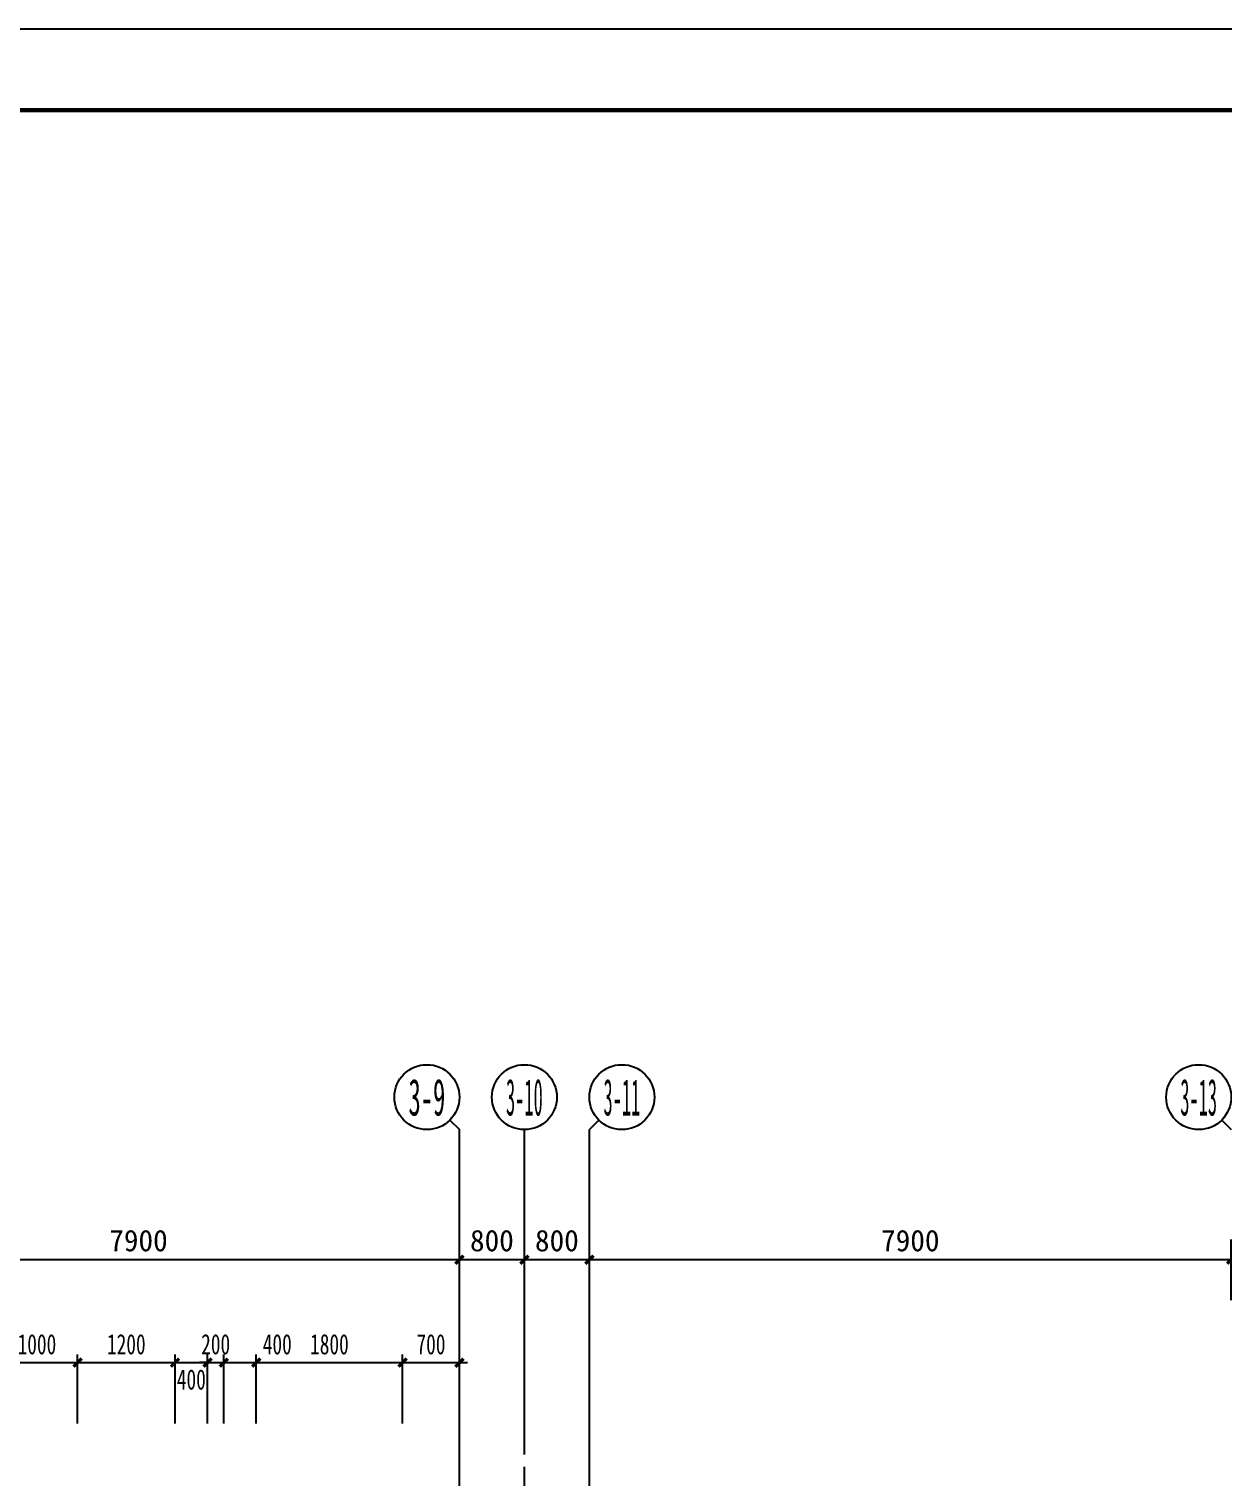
# Model space of a CAD drawing. Extents: x -3200781797 to -8106663, y 494714 to 1244925.
# Drawn here: x -8155899 to -8141201, y 941238 to 959064 of the extents above; entities that cross this region are included whole.
import ezdxf
from ezdxf.enums import TextEntityAlignment as Align

# ---------------------------------------------------------------- set-up
doc = ezdxf.new("R2010")
doc.units = 0
doc.header["$LTSCALE"] = 1000
doc.header["$MEASUREMENT"] = 0
doc.linetypes.add('3#-轴线$0$DOTE', pattern=[2.42, 2, -0.2, 0.02, -0.2])
doc.linetypes.add('DASH', pattern=[0.35, 0.25, -0.1])
doc.layers.get('Defpoints').update_dxf_attribs({"color": 30, "linetype": 'DASH'})
for name, color, linetype in [('3#-轴线$0$3#-轴号$0$A-ANNO-AXIS-CIRC', 3, 'Continuous'), ('3#-轴线$0$3#-轴号$0$A-ANNO-AXIS-TEXT', 7, 'Continuous'), ('3#-轴线$0$3#-轴号$0$A-ANNO-DIMS', 3, 'Continuous'), ('3#-轴线$0$A-ANNO-DOTE', 10, '3#-轴线$0$DOTE'), ('3#-轴线$0$AXIS_TEXT', 7, 'Continuous'), ('3#4#5#$0$BORDER', 7, 'Continuous'), ('3#4#5#$0$DIM', 3, 'Continuous'), ('3#4#5#$0$S-ANNO-TEXT', 7, 'Continuous'), ('3#4#5#模板$0$BORDER', 7, 'Continuous')]:
    doc.layers.add(name, color=color, linetype=linetype)
doc.styles.add('3#-轴线$0$3#-轴号$0$_TCH_AXIS', font='')
doc.styles.add('3#-轴线$0$3#-轴号$0$_TCH_DIM_T3', font='')
doc.styles.add('3#-轴线$0$COMPLEX', font='COMPLEX')
doc.styles.add('3#4#5#$0$楷体', font='', dxfattribs={"width": 0.7})
doc.styles.get('3#-轴线$0$3#-轴号$0$_TCH_AXIS').set_extended_font_data('SimSun')
doc.styles.get('3#-轴线$0$3#-轴号$0$_TCH_DIM_T3').set_extended_font_data('SimSun')
doc.styles.get('3#4#5#$0$楷体').set_extended_font_data('KaiTi_GB2312')
doc.dimstyles.new('3#-轴线$0$3#-轴号$0$_TCH_ARCH&&100', dxfattribs={"dimtxt": 264.345992, "dimasz": 100, "dimexe": 250, "dimexo": 300, "dimgap": 100, "dimtad": 1, "dimdec": 0, "dimzin": 0, "dimdsep": 46, "dimtxsty": '3#-轴线$0$3#-轴号$0$_TCH_DIM_T3', "dimblk": '3#-轴线$0$3#-轴号$0$_ArchTick', "dimcen": 0.09, "dimclrt": 7, "dimazin": 2, "dimtfac": 1, "dimtdec": 0, "dimtix": 1, "dimtmove": 2, "dimatfit": 3, "dimfxl": 100, "dimtolj": 1, "dimtzin": 0, "dimarcsym": 0})
doc.dimstyles.new('3#4#5#$0$TSSD_100_100', dxfattribs={"dimtxt": 250, "dimasz": 100, "dimexe": 100, "dimexo": 250, "dimgap": 100, "dimtad": 1, "dimdec": 0, "dimzin": 0, "dimdsep": 46, "dimtxsty": '3#4#5#$0$楷体', "dimblk": '3#4#5#$0$_ArchTick', "dimcen": 0, "dimdle": 100, "dimclrt": 7, "dimadec": 0, "dimazin": 0, "dimtfac": 1, "dimtdec": 0, "dimtix": 1, "dimtmove": 2, "dimatfit": 3, "dimfxl": 1, "dimtolj": 1, "dimtzin": 0, "dimarcsym": 0})

# ---------------------------------------------------------------- blocks, each defined once
blk = doc.blocks.new('3#4#5#$0$_ArchTick')
at = {"color": 0, "linetype": 'ByBlock', "const_width": 0.4}
blk.add_lwpolyline([(-0.5, -0.5), (0.5, 0.5)], dxfattribs=at)
blk = doc.blocks.new('*D3540')
at = {"layer": '3#4#5#$0$DIM', "color": 0, "lineweight": -2, "transparency": 16777216}
for p, q in [((14500, 3270), (14500, 4121)), ((15500, 3270), (15500, 4121)), ((14400, 4021), (15600, 4021))]:
    blk.add_line(p, q, dxfattribs=at)
at = {"layer": 'Defpoints', "color": 0, "transparency": 16777216}
for p in [(15500, 4021), (14500, 3020), (15500, 3020)]:
    blk.add_point(p, dxfattribs=at)
at = {"layer": '3#4#5#$0$DIM', "color": 0, "lineweight": -2, "transparency": 16777216, "xscale": 100, "yscale": 100, "zscale": 100, "rotation": 180}
blk.add_blockref('3#4#5#$0$_ArchTick', (14500, 4021), dxfattribs=at)
at = {"layer": '3#4#5#$0$DIM', "color": 0, "lineweight": -2, "transparency": 16777216, "xscale": 100, "yscale": 100, "zscale": 100}
blk.add_blockref('3#4#5#$0$_ArchTick', (15500, 4021), dxfattribs=at)
at = {"layer": '3#4#5#$0$DIM', "color": 7, "transparency": 16777216, "insert": (15000, 4246), "char_height": 250, "attachment_point": 5, "style": '3#4#5#$0$楷体'}
blk.add_mtext('\\A1;1000', dxfattribs=at)
blk = doc.blocks.new('*D3564')
at = {"layer": '3#4#5#$0$DIM', "color": 0, "lineweight": -2, "transparency": 16777216}
for p, q in [((19500, 3270), (19500, 4121)), ((20200, 3270), (20200, 4121)), ((19400, 4021), (20300, 4021))]:
    blk.add_line(p, q, dxfattribs=at)
at = {"layer": 'Defpoints', "color": 0, "transparency": 16777216}
for p in [(20200, 4021), (19500, 3020), (20200, 3020)]:
    blk.add_point(p, dxfattribs=at)
at = {"layer": '3#4#5#$0$DIM', "color": 0, "lineweight": -2, "transparency": 16777216, "xscale": 100, "yscale": 100, "zscale": 100, "rotation": 180}
blk.add_blockref('3#4#5#$0$_ArchTick', (19500, 4021), dxfattribs=at)
at = {"layer": '3#4#5#$0$DIM', "color": 0, "lineweight": -2, "transparency": 16777216, "xscale": 100, "yscale": 100, "zscale": 100}
blk.add_blockref('3#4#5#$0$_ArchTick', (20200, 4021), dxfattribs=at)
at = {"layer": '3#4#5#$0$DIM', "color": 7, "transparency": 16777216, "insert": (19850, 4246), "char_height": 250, "attachment_point": 5, "style": '3#4#5#$0$楷体'}
blk.add_mtext('\\A1;700', dxfattribs=at)
blk = doc.blocks.new('*D3568')
at = {"layer": '3#4#5#$0$DIM', "color": 0, "lineweight": -2, "transparency": 16777216}
for p, q in [((17300, 3270), (17300, 4121)), ((17700, 3270), (17700, 4121)), ((17200, 4021), (17800, 4021))]:
    blk.add_line(p, q, dxfattribs=at)
at = {"layer": 'Defpoints', "color": 0, "transparency": 16777216}
for p in [(17700, 4021), (17300, 3020), (17700, 3020)]:
    blk.add_point(p, dxfattribs=at)
at = {"layer": '3#4#5#$0$DIM', "color": 0, "lineweight": -2, "transparency": 16777216, "xscale": 100, "yscale": 100, "zscale": 100, "rotation": 180}
blk.add_blockref('3#4#5#$0$_ArchTick', (17300, 4021), dxfattribs=at)
at = {"layer": '3#4#5#$0$DIM', "color": 0, "lineweight": -2, "transparency": 16777216, "xscale": 100, "yscale": 100, "zscale": 100}
blk.add_blockref('3#4#5#$0$_ArchTick', (17700, 4021), dxfattribs=at)
at = {"layer": '3#4#5#$0$DIM', "color": 7, "transparency": 16777216, "insert": (17958, 4246), "char_height": 250, "attachment_point": 5, "style": '3#4#5#$0$楷体'}
blk.add_mtext('\\A1;400', dxfattribs=at)
blk = doc.blocks.new('*D3569')
at = {"layer": '3#4#5#$0$DIM', "color": 0, "lineweight": -2, "transparency": 16777216}
for p, q in [((17700, 3270), (17700, 4121)), ((19500, 3270), (19500, 4121)), ((17600, 4021), (19600, 4021))]:
    blk.add_line(p, q, dxfattribs=at)
at = {"layer": 'Defpoints', "color": 0, "transparency": 16777216}
for p in [(19500, 4021), (17700, 3020), (19500, 3020)]:
    blk.add_point(p, dxfattribs=at)
at = {"layer": '3#4#5#$0$DIM', "color": 0, "lineweight": -2, "transparency": 16777216, "xscale": 100, "yscale": 100, "zscale": 100, "rotation": 180}
blk.add_blockref('3#4#5#$0$_ArchTick', (17700, 4021), dxfattribs=at)
at = {"layer": '3#4#5#$0$DIM', "color": 0, "lineweight": -2, "transparency": 16777216, "xscale": 100, "yscale": 100, "zscale": 100}
blk.add_blockref('3#4#5#$0$_ArchTick', (19500, 4021), dxfattribs=at)
at = {"layer": '3#4#5#$0$DIM', "color": 7, "transparency": 16777216, "insert": (18600, 4246), "char_height": 250, "attachment_point": 5, "style": '3#4#5#$0$楷体'}
blk.add_mtext('\\A1;1800', dxfattribs=at)
blk = doc.blocks.new('*D3570')
at = {"layer": '3#4#5#$0$DIM', "color": 0, "lineweight": -2, "transparency": 16777216}
for p, q in [((15500, 3270), (15500, 4121)), ((16700, 3270), (16700, 4121)), ((15400, 4021), (16800, 4021))]:
    blk.add_line(p, q, dxfattribs=at)
at = {"layer": 'Defpoints', "color": 0, "transparency": 16777216}
for p in [(16700, 4021), (15500, 3020), (16700, 3020)]:
    blk.add_point(p, dxfattribs=at)
at = {"layer": '3#4#5#$0$DIM', "color": 0, "lineweight": -2, "transparency": 16777216, "xscale": 100, "yscale": 100, "zscale": 100, "rotation": 180}
blk.add_blockref('3#4#5#$0$_ArchTick', (15500, 4021), dxfattribs=at)
at = {"layer": '3#4#5#$0$DIM', "color": 0, "lineweight": -2, "transparency": 16777216, "xscale": 100, "yscale": 100, "zscale": 100}
blk.add_blockref('3#4#5#$0$_ArchTick', (16700, 4021), dxfattribs=at)
at = {"layer": '3#4#5#$0$DIM', "color": 7, "transparency": 16777216, "insert": (16100, 4246), "char_height": 250, "attachment_point": 5, "style": '3#4#5#$0$楷体'}
blk.add_mtext('\\A1;1200', dxfattribs=at)
blk = doc.blocks.new('*D3571')
at = {"layer": '3#4#5#$0$DIM', "color": 0, "lineweight": -2, "transparency": 16777216}
for p, q in [((16700, 3270), (16700, 4121)), ((17100, 3270), (17100, 4121)), ((16600, 4021), (17200, 4021))]:
    blk.add_line(p, q, dxfattribs=at)
at = {"layer": 'Defpoints', "color": 0, "transparency": 16777216}
for p in [(17100, 4021), (16700, 3020), (17100, 3020)]:
    blk.add_point(p, dxfattribs=at)
at = {"layer": '3#4#5#$0$DIM', "color": 0, "lineweight": -2, "transparency": 16777216, "xscale": 100, "yscale": 100, "zscale": 100, "rotation": 180}
blk.add_blockref('3#4#5#$0$_ArchTick', (16700, 4021), dxfattribs=at)
at = {"layer": '3#4#5#$0$DIM', "color": 0, "lineweight": -2, "transparency": 16777216, "xscale": 100, "yscale": 100, "zscale": 100}
blk.add_blockref('3#4#5#$0$_ArchTick', (17100, 4021), dxfattribs=at)
at = {"layer": '3#4#5#$0$DIM', "color": 7, "transparency": 16777216, "insert": (16900, 3812), "char_height": 250, "attachment_point": 5, "style": '3#4#5#$0$楷体'}
blk.add_mtext('\\A1;400', dxfattribs=at)
blk = doc.blocks.new('*D3572')
at = {"layer": '3#4#5#$0$DIM', "color": 0, "lineweight": -2, "transparency": 16777216}
for p, q in [((17100, 3270), (17100, 4121)), ((17300, 3270), (17300, 4121)), ((17100, 4021), (17000, 4021)), ((17100, 4021), (17300, 4021)), ((17300, 4021), (17400, 4021))]:
    blk.add_line(p, q, dxfattribs=at)
at = {"layer": 'Defpoints', "color": 0, "transparency": 16777216}
for p in [(17300, 4021), (17100, 3020), (17300, 3020)]:
    blk.add_point(p, dxfattribs=at)
at = {"layer": '3#4#5#$0$DIM', "color": 0, "lineweight": -2, "transparency": 16777216, "xscale": 100, "yscale": 100, "zscale": 100}
blk.add_blockref('3#4#5#$0$_ArchTick', (17100, 4021), dxfattribs=at)
at = {"layer": '3#4#5#$0$DIM', "color": 0, "lineweight": -2, "transparency": 16777216, "xscale": 100, "yscale": 100, "zscale": 100, "rotation": 180}
blk.add_blockref('3#4#5#$0$_ArchTick', (17300, 4021), dxfattribs=at)
at = {"layer": '3#4#5#$0$DIM', "color": 7, "transparency": 16777216, "insert": (17200, 4246), "char_height": 250, "attachment_point": 5, "style": '3#4#5#$0$楷体'}
blk.add_mtext('\\A1;200', dxfattribs=at)
blk = doc.blocks.new('3#-轴线$0$_AXISO')
blk.add_circle((0, 0), 0.5)
at = {"layer": '3#-轴线$0$AXIS_TEXT', "style": '3#-轴线$0$COMPLEX', "width": 1.041667}
blk.add_attdef('A', text='', height=0.56, dxfattribs=at).set_placement((-0.25, -0.28), (0.25, -0.28), align=Align.FIT)
blk = doc.blocks.new('3#-轴线$0$3#-轴号$0$_ArchTick')
at = {"color": 0, "linetype": 'ByBlock', "const_width": 0.4}
blk.add_lwpolyline([(-0.5, -0.5), (0.5, 0.5)], dxfattribs=at)
blk = doc.blocks.new('*D2050')
at = {"layer": '3#-轴线$0$3#-轴号$0$A-ANNO-DIMS', "color": 0, "lineweight": -2, "transparency": 16777216}
for p, q in [((12200, 4889), (12200, 5639)), ((20100, 4889), (20100, 5639)), ((12200, 5389), (20100, 5389))]:
    blk.add_line(p, q, dxfattribs=at)
at = {"layer": 'Defpoints', "color": 0, "transparency": 16777216}
for p in [(20100, 5389), (12200, 4589), (20100, 4589)]:
    blk.add_point(p, dxfattribs=at)
at = {"layer": '3#-轴线$0$3#-轴号$0$A-ANNO-DIMS', "color": 0, "lineweight": -2, "transparency": 16777216, "xscale": 100, "yscale": 100, "zscale": 100, "rotation": 180}
blk.add_blockref('3#-轴线$0$3#-轴号$0$_ArchTick', (12200, 5389), dxfattribs=at)
at = {"layer": '3#-轴线$0$3#-轴号$0$A-ANNO-DIMS', "color": 0, "lineweight": -2, "transparency": 16777216, "xscale": 100, "yscale": 100, "zscale": 100}
blk.add_blockref('3#-轴线$0$3#-轴号$0$_ArchTick', (20100, 5389), dxfattribs=at)
at = {"layer": '3#-轴线$0$3#-轴号$0$A-ANNO-DIMS', "color": 7, "transparency": 16777216, "insert": (16150, 5622), "char_height": 264.3, "attachment_point": 5, "style": '3#-轴线$0$3#-轴号$0$_TCH_DIM_T3'}
blk.add_mtext('\\A1;7900', dxfattribs=at)
blk = doc.blocks.new('*D2051')
at = {"layer": '3#-轴线$0$3#-轴号$0$A-ANNO-DIMS', "color": 0, "lineweight": -2, "transparency": 16777216}
for p, q in [((20100, 4889), (20100, 5639)), ((20900, 4889), (20900, 5639)), ((20100, 5389), (20900, 5389))]:
    blk.add_line(p, q, dxfattribs=at)
at = {"layer": 'Defpoints', "color": 0, "transparency": 16777216}
for p in [(20900, 5389), (20100, 4589), (20900, 4589)]:
    blk.add_point(p, dxfattribs=at)
at = {"layer": '3#-轴线$0$3#-轴号$0$A-ANNO-DIMS', "color": 0, "lineweight": -2, "transparency": 16777216, "xscale": 100, "yscale": 100, "zscale": 100, "rotation": 180}
blk.add_blockref('3#-轴线$0$3#-轴号$0$_ArchTick', (20100, 5389), dxfattribs=at)
at = {"layer": '3#-轴线$0$3#-轴号$0$A-ANNO-DIMS', "color": 0, "lineweight": -2, "transparency": 16777216, "xscale": 100, "yscale": 100, "zscale": 100}
blk.add_blockref('3#-轴线$0$3#-轴号$0$_ArchTick', (20900, 5389), dxfattribs=at)
at = {"layer": '3#-轴线$0$3#-轴号$0$A-ANNO-DIMS', "color": 7, "transparency": 16777216, "insert": (20500, 5622), "char_height": 264.3, "attachment_point": 5, "style": '3#-轴线$0$3#-轴号$0$_TCH_DIM_T3'}
blk.add_mtext('\\A1;800', dxfattribs=at)
blk = doc.blocks.new('*D2052')
at = {"layer": '3#-轴线$0$3#-轴号$0$A-ANNO-DIMS', "color": 0, "lineweight": -2, "transparency": 16777216}
for p, q in [((20900, 4889), (20900, 5639)), ((21700, 4889), (21700, 5639)), ((20900, 5389), (21700, 5389))]:
    blk.add_line(p, q, dxfattribs=at)
at = {"layer": 'Defpoints', "color": 0, "transparency": 16777216}
for p in [(21700, 5389), (20900, 4589), (21700, 4589)]:
    blk.add_point(p, dxfattribs=at)
at = {"layer": '3#-轴线$0$3#-轴号$0$A-ANNO-DIMS', "color": 0, "lineweight": -2, "transparency": 16777216, "xscale": 100, "yscale": 100, "zscale": 100, "rotation": 180}
blk.add_blockref('3#-轴线$0$3#-轴号$0$_ArchTick', (20900, 5389), dxfattribs=at)
at = {"layer": '3#-轴线$0$3#-轴号$0$A-ANNO-DIMS', "color": 0, "lineweight": -2, "transparency": 16777216, "xscale": 100, "yscale": 100, "zscale": 100}
blk.add_blockref('3#-轴线$0$3#-轴号$0$_ArchTick', (21700, 5389), dxfattribs=at)
at = {"layer": '3#-轴线$0$3#-轴号$0$A-ANNO-DIMS', "color": 7, "transparency": 16777216, "insert": (21300, 5622), "char_height": 264.3, "attachment_point": 5, "style": '3#-轴线$0$3#-轴号$0$_TCH_DIM_T3'}
blk.add_mtext('\\A1;800', dxfattribs=at)
blk = doc.blocks.new('*D2053')
at = {"layer": '3#-轴线$0$3#-轴号$0$A-ANNO-DIMS', "color": 0, "lineweight": -2, "transparency": 16777216}
for p, q in [((21700, 4889), (21700, 5639)), ((29600, 4889), (29600, 5639)), ((21700, 5389), (29600, 5389))]:
    blk.add_line(p, q, dxfattribs=at)
at = {"layer": 'Defpoints', "color": 0, "transparency": 16777216}
for p in [(29600, 5389), (21700, 4589), (29600, 4589)]:
    blk.add_point(p, dxfattribs=at)
at = {"layer": '3#-轴线$0$3#-轴号$0$A-ANNO-DIMS', "color": 0, "lineweight": -2, "transparency": 16777216, "xscale": 100, "yscale": 100, "zscale": 100, "rotation": 180}
blk.add_blockref('3#-轴线$0$3#-轴号$0$_ArchTick', (21700, 5389), dxfattribs=at)
at = {"layer": '3#-轴线$0$3#-轴号$0$A-ANNO-DIMS', "color": 0, "lineweight": -2, "transparency": 16777216, "xscale": 100, "yscale": 100, "zscale": 100}
blk.add_blockref('3#-轴线$0$3#-轴号$0$_ArchTick', (29600, 5389), dxfattribs=at)
at = {"layer": '3#-轴线$0$3#-轴号$0$A-ANNO-DIMS', "color": 7, "transparency": 16777216, "insert": (25650, 5622), "char_height": 264.3, "attachment_point": 5, "style": '3#-轴线$0$3#-轴号$0$_TCH_DIM_T3'}
blk.add_mtext('\\A1;7900', dxfattribs=at)
blk = doc.blocks.new('3#4#5#$0$A$C53EF3948')
at = {"layer": '3#4#5#$0$DIM'}
for base, p1, p2, picture, middle in [((15500.2, 4020.6), (14500.2, 3020.4), (15500.2, 3020.4), '*D3540', (15000.2, 4245.6)), ((16700.2, 4020.6), (15500.2, 3020.4), (16700.2, 3020.4), '*D3570', (16100.2, 4245.6)), ((17300.2, 4020.6), (17100.1, 3020.4), (17300.2, 3020.4), '*D3572', (17200.2, 4245.6)), ((19500.2, 4020.6), (17700.2, 3020.4), (19500.2, 3020.4), '*D3569', (18600.2, 4245.6)), ((20199.9, 4020.6), (19500.2, 3020.4), (20199.9, 3020.4), '*D3564', (19850.1, 4245.6))]:
    dim = blk.add_linear_dim(base=base, p1=p1, p2=p2, dimstyle='3#4#5#$0$TSSD_100_100', dxfattribs=at)
    dim.commit()
    dim.dimension.update_dxf_attribs({"geometry": picture, "text_midpoint": middle})
for base, p1, p2, picture, middle in [((17700.2, 4020.6), (17300.2, 3020.4), (17700.2, 3020.4), '*D3568', (17958.5, 4245.6)), ((17100.1, 4020.6), (16700.2, 3020.4), (17100.1, 3020.4), '*D3571', (16900.2, 3812.2))]:
    dim = blk.add_linear_dim(base=base, p1=p1, p2=p2, dimstyle='3#4#5#$0$TSSD_100_100', dxfattribs=at)
    dim.commit()
    dim.dimension.update_dxf_attribs({"geometry": picture, "text_midpoint": middle, "dimtype": 128})
blk = doc.blocks.new('3#-轴线$0$3#-轴号')
at = {"layer": '3#-轴线$0$3#-轴号$0$A-ANNO-AXIS-CIRC'}
for p, q in [((19982.8, 7106.5), (20100, 6989.4)), ((20100, 2989.4), (20100, 6989.4)), ((20900, 2989.4), (20900, 6989.4)), ((21817.2, 7106.5), (21700, 6989.4)), ((21700, 2989.4), (21700, 6989.4)), ((29482.8, 7106.5), (29600, 6989.4))]:
    blk.add_line(p, q, dxfattribs=at)
ref = blk.add_blockref('3#-轴线$0$_AXISO', (19700, 7389.4), dxfattribs=dict(at, xscale=800, yscale=800, zscale=800))
ref.add_attrib('A', '3-9', dxfattribs={"layer": '3#-轴线$0$3#-轴号$0$A-ANNO-AXIS-TEXT', "height": 452.55, "style": '3#-轴线$0$3#-轴号$0$_TCH_AXIS', "width": 0.466146}).set_placement((19473.7, 7163.1), (19926.3, 7163.1), align=Align.FIT)
ref = blk.add_blockref('3#-轴线$0$_AXISO', (20900, 7389.4), dxfattribs=dict(at, xscale=800, yscale=800, zscale=800))
ref.add_attrib('A', '3-10', dxfattribs={"layer": '3#-轴线$0$3#-轴号$0$A-ANNO-AXIS-TEXT', "height": 452.55, "style": '3#-轴线$0$3#-轴号$0$_TCH_AXIS', "width": 0.349609}).set_placement((20673.7, 7163.1), (21126.3, 7163.1), align=Align.FIT)
ref = blk.add_blockref('3#-轴线$0$_AXISO', (22100, 7389.4), dxfattribs=dict(at, xscale=800, yscale=800, zscale=800))
ref.add_attrib('A', '3-11', dxfattribs={"layer": '3#-轴线$0$3#-轴号$0$A-ANNO-AXIS-TEXT', "height": 452.55, "style": '3#-轴线$0$3#-轴号$0$_TCH_AXIS', "width": 0.349609}).set_placement((21873.7, 7163.1), (22326.3, 7163.1), align=Align.FIT)
ref = blk.add_blockref('3#-轴线$0$_AXISO', (29200, 7389.4), dxfattribs=dict(at, xscale=800, yscale=800, zscale=800))
ref.add_attrib('A', '3-13', dxfattribs={"layer": '3#-轴线$0$3#-轴号$0$A-ANNO-AXIS-TEXT', "height": 452.55, "style": '3#-轴线$0$3#-轴号$0$_TCH_AXIS', "width": 0.349609}).set_placement((28973.7, 7163.1), (29426.3, 7163.1), align=Align.FIT)
at = {"layer": '3#-轴线$0$3#-轴号$0$A-ANNO-DIMS'}
for p1, p2, picture, middle in [((12200, 4589.4), (20100, 4589.4), '*D2050', (16150, 5621.6)), ((20100, 4589.4), (20900, 4589.4), '*D2051', (20500, 5621.6)), ((20900, 4589.4), (21700, 4589.4), '*D2052', (21300, 5621.6)), ((21700, 4589.4), (29600, 4589.4), '*D2053', (25650, 5621.6))]:
    dim = blk.add_aligned_dim(p1=p1, p2=p2, distance=800, dimstyle='3#-轴线$0$3#-轴号$0$_TCH_ARCH&&100', dxfattribs=at)
    dim.commit()
    dim.dimension.update_dxf_attribs({"geometry": picture, "text_midpoint": middle})
blk = doc.blocks.new('3#-轴线')
at = {"layer": '3#-轴线$0$A-ANNO-DOTE'}
for points in [[(20100, -5100), (20100, 5500)], [(20900, -16100), (20900, 5500)], [(21700, -5100), (21700, 5500)]]:
    blk.add_lwpolyline(points, dxfattribs=at)
blk.add_blockref('3#-轴线$0$3#-轴号', (0, 0))

msp = doc.modelspace()

# ---------------------------------------------------------------- linework, layer by layer
at = {"layer": '3#4#5#$0$BORDER'}
msp.add_lwpolyline([(-8190763.2, 899664.2), (-8190763.2, 959064.2), (-8106663.2, 959064.2), (-8106663.2, 899664.2)], close=True, dxfattribs=at)
at = {"layer": '3#4#5#$0$BORDER', "const_width": 50}
msp.add_lwpolyline([(-8188263.2, 900664.2), (-8188263.2, 958064.2), (-8107663.2, 958064.2), (-8107663.2, 900664.2)], close=True, dxfattribs=at)
at = {"layer": '3#4#5#模板$0$BORDER'}
msp.add_lwpolyline([(-8190763.2, 899664.2), (-8190763.2, 959064.2), (-8106663.2, 959064.2), (-8106663.2, 899664.2)], close=True, dxfattribs=at)
at = {"layer": '3#4#5#模板$0$BORDER', "const_width": 50}
msp.add_lwpolyline([(-8188263.2, 900664.2), (-8188263.2, 958064.2), (-8107663.2, 958064.2), (-8107663.2, 900664.2)], close=True, dxfattribs=at)

# ---------------------------------------------------------------- block references
msp.add_blockref('3#-轴线', (-8170700.4, 938524.6))
at = {"layer": '3#4#5#$0$S-ANNO-TEXT'}
msp.add_blockref('3#4#5#$0$A$C53EF3948', (-8170800.4, 938624.8), dxfattribs=at)

doc.saveas('drawing.dxf')
